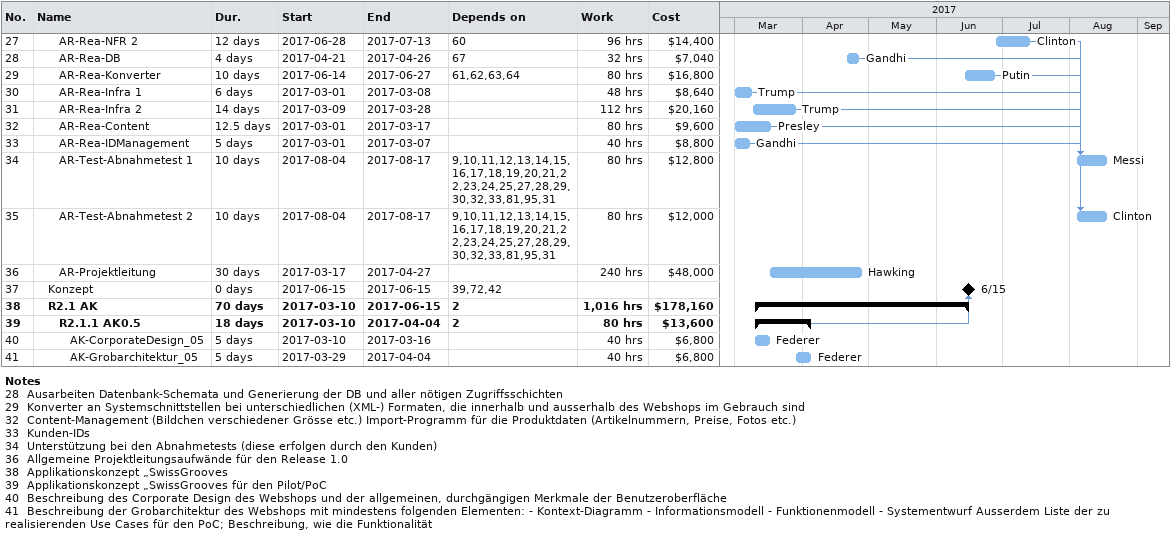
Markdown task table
| ID | Level | Task | Duration | Start | Finish | Predecessors | Resources | Work (h) | Cost ($) |
|---|---|---|---|---|---|---|---|---|---|
| 27 | 3 | AR-Rea-NFR 2 | 12d | 2017-06-28 | 2017-07-13 | 60 | Clinton | 96 | 14400 |
| 28 | 3 | AR-Rea-DB | 4d | 2017-04-21 | 2017-04-26 | 67 | Gandhi | 32 | 7040 |
| 29 | 3 | AR-Rea-Konverter | 10d | 2017-06-14 | 2017-06-27 | 61, 62, 63, 64 | Putin | 80 | 16800 |
| 30 | 3 | AR-Rea-Infra 1 | 6d | 2017-03-01 | 2017-03-08 |  | Trump | 48 | 8640 |
| 31 | 3 | AR-Rea-Infra 2 | 14d | 2017-03-09 | 2017-03-28 |  | Trump | 112 | 20160 |
| 32 | 3 | AR-Rea-Content | 12.5d | 2017-03-01 | 2017-03-17 |  | Presley | 80 | 9600 |
| 33 | 3 | AR-Rea-IDManagement | 5d | 2017-03-01 | 2017-03-07 |  | Gandhi | 40 | 8800 |
| 34 | 3 | AR-Test-Abnahmetest 1 | 10d | 2017-08-04 | 2017-08-17 | 9, 10, 11, 12, 13, 14, 15, 16, 17, 18, 19, 20, 21, 22, 23, 24, 25, 27, 28, 29, 30, 32, 33, 81, 95, 31 | Messi | 80 | 12800 |
| 35 | 3 | AR-Test-Abnahmetest 2 | 10d | 2017-08-04 | 2017-08-17 | 9, 10, 11, 12, 13, 14, 15, 16, 17, 18, 19, 20, 21, 22, 23, 24, 25, 27, 28, 29, 30, 32, 33, 81, 95, 31 | Clinton | 80 | 12000 |
| 36 | 3 | AR-Projektleitung | 30d | 2017-03-17 | 2017-04-27 |  | Hawking | 240 | 48000 |
| 37 | 2 | Konzept | 0d | 2017-06-15 | 2017-06-15 | 39, 72, 42 |  |  |  |
| 38 | 2 | **R2.1 AK** | 70d | 2017-03-10 | 2017-06-15 | 2 |  | 1016 | 178160 |
| 39 | 3 | **R2.1.1 AK0.5** | 18d | 2017-03-10 | 2017-04-04 | 2 |  | 80 | 13600 |
| 40 | 4 | AK-CorporateDesign_05 | 5d | 2017-03-10 | 2017-03-16 |  | Federer | 40 | 6800 |
| 41 | 4 | AK-Grobarchitektur_05 | 5d | 2017-03-29 | 2017-04-04 |  | Federer | 40 | 6800 |

Notes
- 28: Ausarbeiten Datenbank-Schemata und Generierung der DB und aller nötigen Zugriffsschichten
- 29: Konverter an Systemschnittstellen bei unterschiedlichen (XML-) Formaten, die innerhalb und ausserhalb des Webshops im Gebrauch sind
- 32: Content-Management (Bildchen verschiedener Grösse etc.) Import-Programm für die Produktdaten (Artikelnummern, Preise, Fotos etc.)
- 33: Kunden-IDs
- 34: Unterstützung bei den Abnahmetests (diese erfolgen durch den Kunden)
- 36: Allgemeine Projektleitungsaufwände für den Release 1.0
- 38: Applikationskonzept „SwissGrooves
- 39: Applikationskonzept „SwissGrooves für den Pilot/PoC
- 40: Beschreibung des Corporate Design des Webshops und der allgemeinen, durchgängigen Merkmale der Benutzeroberfläche
- 41: Beschreibung der Grobarchitektur des Webshops mit mindestens folgenden Elementen: - Kontext-Diagramm - Informationsmodell - Funktionenmodell - Systementwurf Ausserdem Liste der zu realisierenden Use Cases für den PoC; Beschreibung, wie die Funktionalität
